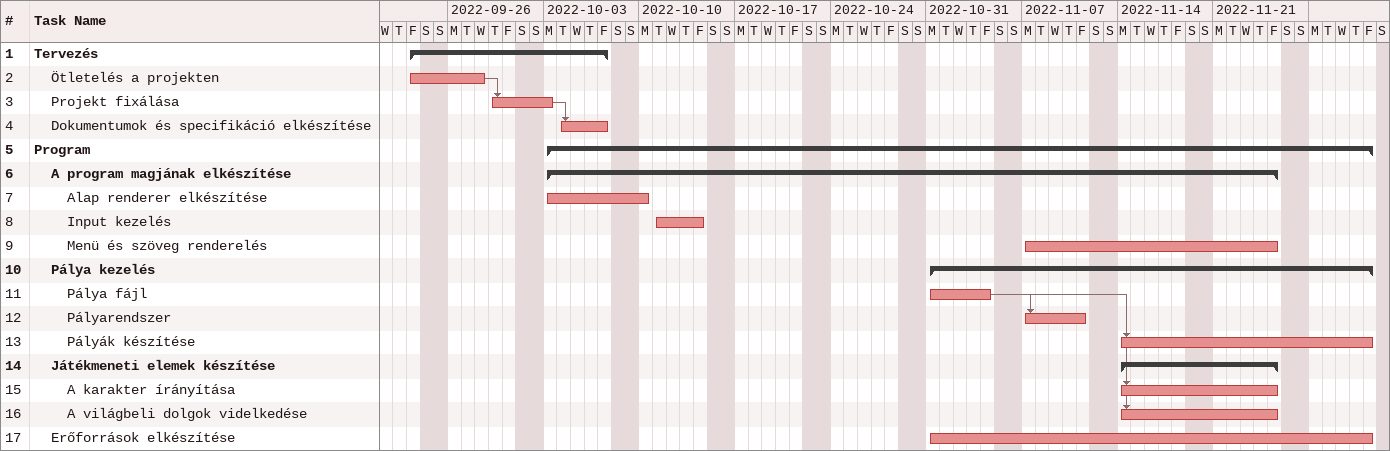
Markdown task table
| ID | Level | Task | Start | Finish | Predecessors |
|---|---|---|---|---|---|
| 1 | 1 | **Tervezés** | 2022-09-23 | 2022-10-07 |  |
| 2 | 2 | Ötletelés a projekten | 2022-09-23 | 2022-09-28 |  |
| 3 | 2 | Projekt fixálása | 2022-09-29 | 2022-10-03 | 2 |
| 4 | 2 | Dokumentumok és specifikáció elkészítése | 2022-10-04 | 2022-10-07 | 3 |
| 5 | 1 | **Program** | 2022-10-03 | 2022-12-02 |  |
| 6 | 2 | **A program magjának elkészítése** | 2022-10-03 | 2022-11-25 |  |
| 7 | 3 | Alap renderer elkészítése | 2022-10-03 | 2022-10-10 |  |
| 8 | 3 | Input kezelés | 2022-10-11 | 2022-10-14 |  |
| 9 | 3 | Menü és szöveg renderelés | 2022-11-07 | 2022-11-25 |  |
| 10 | 2 | **Pálya kezelés** | 2022-10-31 | 2022-12-02 |  |
| 11 | 3 | Pálya fájl | 2022-10-31 | 2022-11-04 |  |
| 12 | 3 | Pályarendszer | 2022-11-07 | 2022-11-11 | 11 |
| 13 | 3 | Pályák készítése | 2022-11-14 | 2022-12-02 | 11 |
| 14 | 2 | **Játékmeneti elemek készítése** | 2022-11-14 | 2022-11-25 |  |
| 15 | 3 | A karakter írányítása | 2022-11-14 | 2022-11-25 | 11 |
| 16 | 3 | A világbeli dolgok videlkedése | 2022-11-14 | 2022-11-25 | 11 |
| 17 | 2 | Erőforrások elkészítése | 2022-10-31 | 2022-12-02 |  |
